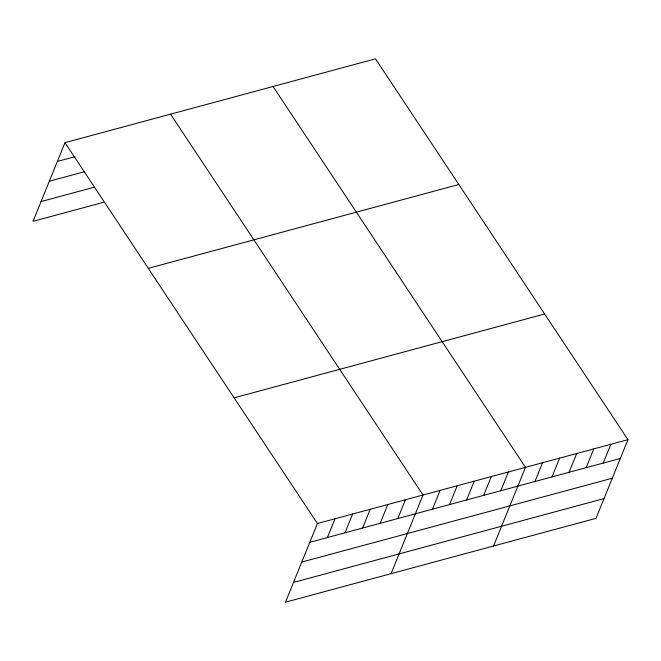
<?xml version="1.0" encoding="UTF-8"?>
<svg xmlns="http://www.w3.org/2000/svg" width="661" height="661" viewBox="0 0 661 661"><rect width="100%" height="100%" fill="white"/><g stroke="black" fill="none" stroke-linecap="round" stroke-linejoin="round"><path stroke-width="0.99" d="M627.95 439.672L317.429 523.52L285.486 602.179L596.007 518.34L627.95 439.672L375.514 58.821L64.993 142.66L33.05 221.328L103.438 202.324M327.393 537.558L335.02 518.761M344.992 532.807L352.619 514.01M362.583 528.056L370.218 509.259M380.182 523.305L387.809 504.508M397.782 518.555L405.408 499.757M391.064 573.674L423.007 495.006L170.571 114.155M432.451 509.185L440.086 490.396M449.53 504.574L457.164 485.785M466.608 499.964L474.243 481.175M483.687 495.353L491.321 476.564M500.765 490.743L508.4 471.954M493.536 546.011L525.478 467.344L273.043 86.484M534.923 481.522L542.557 462.733M552.009 476.912L559.636 458.123M569.088 472.301L576.714 453.512M586.167 467.691L593.793 448.902M603.245 463.08L610.871 444.283M57.367 161.449L74.957 156.698M49.344 181.205L84.534 171.703M41.073 201.564L93.862 187.311M148.295 268.341L458.817 184.502M234.126 397.831L544.647 313.992M309.794 542.309L620.324 458.461M301.771 562.065L612.301 478.225M293.509 582.424L604.03 498.584M64.993 142.66L317.429 523.52"/></g></svg>
